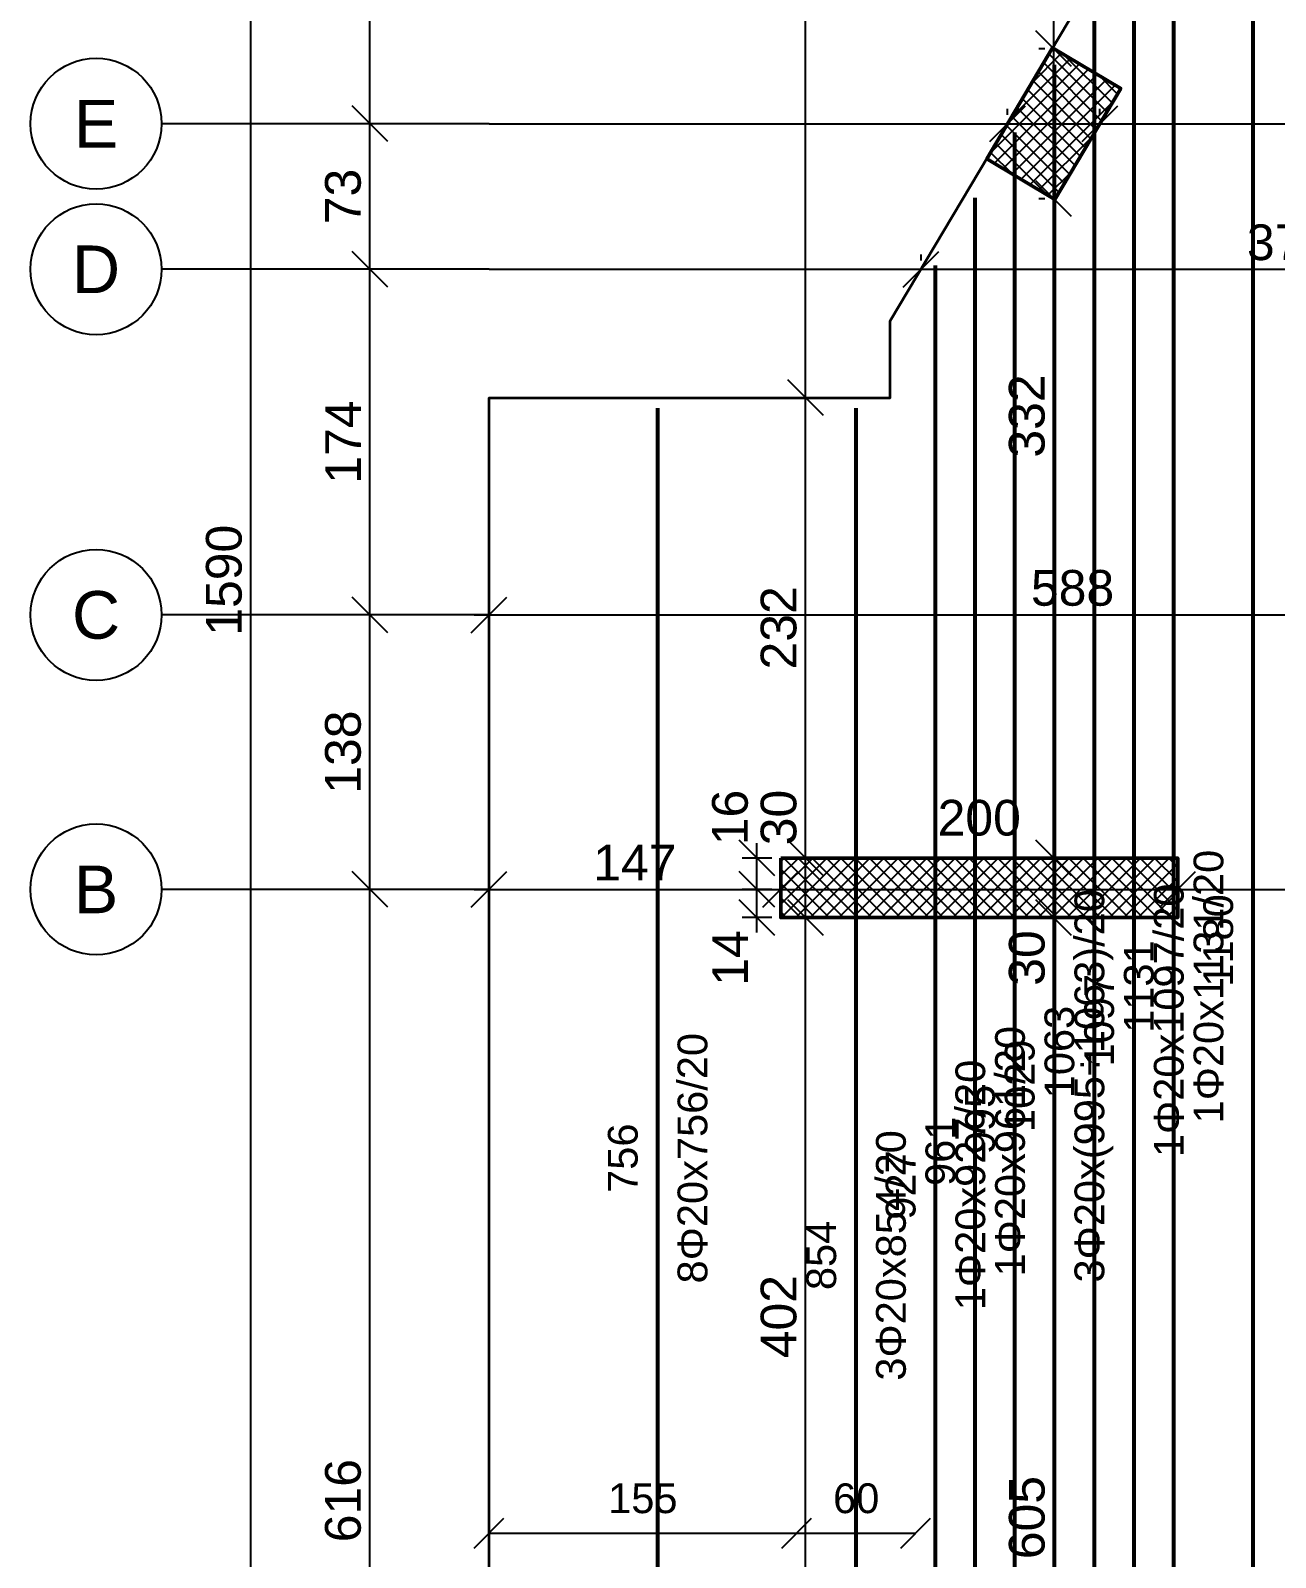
# Model space of a CAD drawing. Header units: millimetres. Extents: x -231 to 4719, y -2977 to 4533.
# Drawn here: x 2688 to 3315, y 280 to 1049 of the extents above; entities that cross this region are included whole.
import ezdxf
from ezdxf.enums import TextEntityAlignment as Align

# ---------------------------------------------------------------- set-up
doc = ezdxf.new("R2010")
doc.units = ezdxf.units.MM
for name, color, linetype, lineweight in [('COLUMN', 4, 'Continuous', 50), ('SLAB', 3, 'Continuous', 35), ('WALL', 1, 'Continuous', 50)]:
    doc.layers.add(name, color=color, linetype=linetype, lineweight=lineweight)
for name, color, linetype in [('FW_AXIS', 7, 'Continuous'), ('FW_COLUMN_HATCH', 8, 'Continuous'), ('FW_DIM', 7, 'Continuous'), ('FW_WALL_HATCH', 8, 'Continuous'), ('REB_BOT_MESH_Y', 5, 'Continuous'), ('REB_BOT_MESH_Y_RANGE', 5, 'Continuous'), ('REB_BOT_MESH_Y_TEXT', 5, 'Continuous')]:
    doc.layers.add(name, color=color, linetype=linetype)
doc.styles.add('REBAR_TXT', font='arial.ttf')
doc.styles.get("Standard").update_dxf_attribs({"font": 'arial.ttf'})
doc.dimstyles.new('FW_DIM', dxfattribs={"dimtxt": 18, "dimasz": 9, "dimexe": 7.5, "dimexo": 4.5, "dimgap": 4.5, "dimtad": 1, "dimdec": 0, "dimtxsty": 'Standard', "dimtsz": 9, "dimcen": 2.5, "dimdle": 7.5, "dimclrd": 256, "dimclre": 256, "dimclrt": 7, "dimazin": 3, "dimtfac": 1, "dimtmove": 2, "dimatfit": 3})
doc.dimstyles.new('REBAR M-200', dxfattribs={"dimtxt": 15, "dimasz": 15, "dimexe": 25, "dimexo": 12.5, "dimgap": 10, "dimtad": 1, "dimdec": 0, "dimtxsty": 'Standard', "dimblk": 'NONE', "dimcen": 50, "dimse1": 1, "dimse2": 1, "dimclrd": 6, "dimclre": 6, "dimclrt": 7, "dimazin": 3, "dimtfac": 1, "dimtmove": 2, "dimatfit": 3, "dimldrblk": 'NONE', "dimlwd": 53})
doc.dimstyles.new('REBAR RANGE', dxfattribs={"dimtxt": 15, "dimasz": 2.5, "dimexe": 0, "dimexo": 0, "dimgap": 10, "dimtad": 1, "dimdec": 0, "dimtxsty": 'Standard', "dimtsz": 7.5, "dimcen": 2.5, "dimse1": 1, "dimse2": 1, "dimclrd": 6, "dimclre": 6, "dimclrt": 7, "dimazin": 3, "dimtfac": 1, "dimtmove": 2, "dimatfit": 3, "dimlwd": 25})

# ---------------------------------------------------------------- blocks, each defined once
blk = doc.blocks.new('*D367')
at = {"color": 6, "lineweight": 53}
blk.add_line((3304.04, 1), (3304.04, 1180.5), dxfattribs=at)
at = {"layer": 'Defpoints'}
for p in [(3304.04, 1180.5), (3304.04, 1), (3304.04, 1)]:
    blk.add_point(p, dxfattribs=at)
at = {"layer": 'REB_BOT_MESH_Y', "color": 7, "insert": (3286.54, 590.75), "char_height": 15, "attachment_point": 5, "rotation": 90}
blk.add_mtext('1180', dxfattribs=at)
blk = doc.blocks.new('_NONE')
blk = doc.blocks.new('_OBLIQUE')
at = {"color": 0, "linetype": 'BYBLOCK'}
blk.add_line((-0.5, -0.5), (0.5, 0.5), dxfattribs=at)
blk = doc.blocks.new('*D389')
at = {"color": 6, "lineweight": 25}
blk.add_line((2919.04, 292), (3074.04, 292), dxfattribs=at)
at = {"layer": 'Defpoints'}
for p in [(2919.04, 292), (2919.04, 292), (3074.04, 292)]:
    blk.add_point(p, dxfattribs=at)
at = {"layer": 'REB_BOT_MESH_Y_RANGE', "color": 6, "xscale": 15, "yscale": 15}
for p in [(2919.04, 292), (3074.04, 292)]:
    blk.add_blockref('_OBLIQUE', p, dxfattribs=at)
at = {"layer": 'REB_BOT_MESH_Y_RANGE', "color": 7, "insert": (2996.54, 309.5), "char_height": 15, "attachment_point": 5}
blk.add_mtext('155', dxfattribs=at)
blk = doc.blocks.new('*D390')
at = {"color": 6, "lineweight": 53}
blk.add_line((3004.04, 103), (3004.04, 859), dxfattribs=at)
at = {"layer": 'Defpoints'}
for p in [(3004.04, 859), (3004.04, 103), (3004.04, 103)]:
    blk.add_point(p, dxfattribs=at)
at = {"layer": 'REB_BOT_MESH_Y', "color": 7, "insert": (2986.54, 481), "char_height": 15, "attachment_point": 5, "rotation": 90}
blk.add_mtext('756', dxfattribs=at)
blk = doc.blocks.new('*D394')
at = {"color": 6, "lineweight": 25}
blk.add_line((3074.04, 292), (3134.04, 292), dxfattribs=at)
at = {"layer": 'Defpoints'}
for p in [(3074.04, 292), (3074.04, 292), (3134.04, 292)]:
    blk.add_point(p, dxfattribs=at)
at = {"layer": 'REB_BOT_MESH_Y_RANGE', "color": 6, "xscale": 15, "yscale": 15}
for p in [(3074.04, 292), (3134.04, 292)]:
    blk.add_blockref('_OBLIQUE', p, dxfattribs=at)
at = {"layer": 'REB_BOT_MESH_Y_RANGE', "color": 7, "insert": (3104.04, 309.5), "char_height": 15, "attachment_point": 5}
blk.add_mtext('60', dxfattribs=at)
blk = doc.blocks.new('*D395')
at = {"color": 6, "lineweight": 53}
blk.add_line((3104.04, 5), (3104.04, 859), dxfattribs=at)
at = {"layer": 'Defpoints'}
for p in [(3104.04, 859), (3104.04, 5), (3104.04, 5)]:
    blk.add_point(p, dxfattribs=at)
at = {"layer": 'REB_BOT_MESH_Y', "color": 7, "insert": (3086.54, 432), "char_height": 15, "attachment_point": 5, "rotation": 90}
blk.add_mtext('854', dxfattribs=at)
blk = doc.blocks.new('*D397')
at = {"color": 6, "lineweight": 53}
blk.add_line((3204.04, 3), (3204.04, 1032), dxfattribs=at)
at = {"layer": 'Defpoints'}
for p in [(3204.04, 1032), (3204.04, 3), (3204.04, 3)]:
    blk.add_point(p, dxfattribs=at)
at = {"layer": 'REB_BOT_MESH_Y', "color": 7, "insert": (3186.54, 517.5), "char_height": 15, "attachment_point": 5, "rotation": 90}
blk.add_mtext('1029', dxfattribs=at)
blk = doc.blocks.new('*D398')
at = {"color": 6, "lineweight": 53}
blk.add_line((3184.04, 3), (3184.04, 998), dxfattribs=at)
at = {"layer": 'Defpoints'}
for p in [(3184.04, 998), (3184.04, 3), (3184.04, 3)]:
    blk.add_point(p, dxfattribs=at)
at = {"layer": 'REB_BOT_MESH_Y', "color": 7, "insert": (3166.54, 500.5), "char_height": 15, "attachment_point": 5, "rotation": 90}
blk.add_mtext('995', dxfattribs=at)
blk = doc.blocks.new('*D399')
at = {"color": 6, "lineweight": 53}
blk.add_line((3224.04, 3), (3224.04, 1066), dxfattribs=at)
at = {"layer": 'Defpoints'}
for p in [(3224.04, 1066), (3224.04, 3), (3224.04, 3)]:
    blk.add_point(p, dxfattribs=at)
at = {"layer": 'REB_BOT_MESH_Y', "color": 7, "insert": (3206.54, 534.5), "char_height": 15, "attachment_point": 5, "rotation": 90}
blk.add_mtext('1063', dxfattribs=at)
blk = doc.blocks.new('*D400')
at = {"color": 6, "lineweight": 53}
blk.add_line((3144.04, 4), (3144.04, 931), dxfattribs=at)
at = {"layer": 'Defpoints'}
for p in [(3144.04, 931), (3144.04, 4), (3144.04, 4)]:
    blk.add_point(p, dxfattribs=at)
at = {"layer": 'REB_BOT_MESH_Y', "color": 7, "insert": (3126.54, 467.5), "char_height": 15, "attachment_point": 5, "rotation": 90}
blk.add_mtext('927', dxfattribs=at)
blk = doc.blocks.new('*D401')
at = {"color": 6, "lineweight": 53}
blk.add_line((3164.04, 4), (3164.04, 965), dxfattribs=at)
at = {"layer": 'Defpoints'}
for p in [(3164.04, 965), (3164.04, 4), (3164.04, 4)]:
    blk.add_point(p, dxfattribs=at)
at = {"layer": 'REB_BOT_MESH_Y', "color": 7, "insert": (3146.54, 484.5), "char_height": 15, "attachment_point": 5, "rotation": 90}
blk.add_mtext('961', dxfattribs=at)
blk = doc.blocks.new('*D402')
at = {"color": 6, "lineweight": 53}
blk.add_line((3244.04, 2), (3244.04, 1099), dxfattribs=at)
at = {"layer": 'Defpoints'}
for p in [(3244.04, 1099), (3244.04, 2), (3244.04, 2)]:
    blk.add_point(p, dxfattribs=at)
at = {"layer": 'REB_BOT_MESH_Y', "color": 7, "insert": (3226.54, 550.5), "char_height": 15, "attachment_point": 5, "rotation": 90}
blk.add_mtext('1097', dxfattribs=at)
blk = doc.blocks.new('*D403')
at = {"color": 6, "lineweight": 53}
blk.add_line((3264.04, 2), (3264.04, 1133), dxfattribs=at)
at = {"layer": 'Defpoints'}
for p in [(3264.04, 1133), (3264.04, 2), (3264.04, 2)]:
    blk.add_point(p, dxfattribs=at)
at = {"layer": 'REB_BOT_MESH_Y', "color": 7, "insert": (3246.54, 567.5), "char_height": 15, "attachment_point": 5, "rotation": 90}
blk.add_mtext('1131', dxfattribs=at)
blk = doc.blocks.new('*D408')
for p, q in [((3054.04, 594.8), (3054.04, 623.98)), ((3061.54, 616.48), (3046.54, 616.48)), ((3061.54, 602.3), (3046.54, 602.3))]:
    blk.add_line(p, q)
at = {"layer": 'Defpoints'}
for p in [(3066.04, 616.48), (3054.04, 602.3), (3066.04, 602.3)]:
    blk.add_point(p, dxfattribs=at)
at = {"layer": 'FW_DIM', "xscale": 18, "yscale": 18, "rotation": 90}
for p in [(3054.04, 616.48), (3054.04, 602.3)]:
    blk.add_blockref('_OBLIQUE', p, dxfattribs=at)
at = {"layer": 'FW_DIM', "color": 7, "insert": (3040.54, 581.9), "char_height": 18, "attachment_point": 5, "rotation": 90}
blk.add_mtext('14', dxfattribs=at)
blk = doc.blocks.new('*D409')
for p, q in [((3054.04, 608.98), (3054.04, 639.8)), ((3061.54, 632.3), (3046.54, 632.3)), ((3061.54, 616.48), (3046.54, 616.48))]:
    blk.add_line(p, q)
at = {"layer": 'Defpoints'}
for p in [(3066.04, 632.3), (3054.04, 616.48), (3066.04, 616.48)]:
    blk.add_point(p, dxfattribs=at)
at = {"layer": 'FW_DIM', "xscale": 18, "yscale": 18, "rotation": 90}
for p in [(3054.04, 632.3), (3054.04, 616.48)]:
    blk.add_blockref('_OBLIQUE', p, dxfattribs=at)
at = {"layer": 'FW_DIM', "color": 7, "insert": (3040.54, 652.7), "char_height": 18, "attachment_point": 5, "rotation": 90}
blk.add_mtext('16', dxfattribs=at)
blk = doc.blocks.new('*D447')
for p, q in [((2919.04, 620.98), (2919.04, 623.98)), ((3066.04, 620.98), (3066.04, 623.98)), ((2911.54, 616.48), (3073.54, 616.48))]:
    blk.add_line(p, q)
at = {"layer": 'Defpoints'}
for p in [(2919.04, 616.48), (2919.04, 616.48), (3066.04, 616.48)]:
    blk.add_point(p, dxfattribs=at)
at = {"layer": 'FW_DIM', "xscale": 18, "yscale": 18}
for p in [(2919.04, 616.48), (3066.04, 616.48)]:
    blk.add_blockref('_OBLIQUE', p, dxfattribs=at)
at = {"layer": 'FW_DIM', "color": 7, "insert": (2992.54, 629.98), "char_height": 18, "attachment_point": 5}
blk.add_mtext('147', dxfattribs=at)
blk = doc.blocks.new('*D448')
for p, q in [((3066.04, 620.98), (3066.04, 623.98)), ((3266.04, 620.98), (3266.04, 623.98)), ((3058.54, 616.48), (3273.54, 616.48))]:
    blk.add_line(p, q)
at = {"layer": 'Defpoints'}
for p in [(3066.04, 616.48), (3066.04, 616.48), (3266.04, 616.48)]:
    blk.add_point(p, dxfattribs=at)
at = {"layer": 'FW_DIM', "xscale": 18, "yscale": 18}
for p in [(3066.04, 616.48), (3266.04, 616.48)]:
    blk.add_blockref('_OBLIQUE', p, dxfattribs=at)
at = {"layer": 'FW_DIM', "color": 7, "insert": (3166.04, 652.48), "char_height": 18, "attachment_point": 5}
blk.add_mtext('200', dxfattribs=at)
blk = doc.blocks.new('*D449')
for p, q in [((3266.04, 620.98), (3266.04, 623.98)), ((3717.24, 620.98), (3717.24, 623.98)), ((3258.54, 616.48), (3724.74, 616.48))]:
    blk.add_line(p, q)
at = {"layer": 'Defpoints'}
for p in [(3266.04, 616.48), (3266.04, 616.48), (3717.24, 616.48)]:
    blk.add_point(p, dxfattribs=at)
at = {"layer": 'FW_DIM', "xscale": 18, "yscale": 18}
for p in [(3266.04, 616.48), (3717.24, 616.48)]:
    blk.add_blockref('_OBLIQUE', p, dxfattribs=at)
at = {"layer": 'FW_DIM', "color": 7, "insert": (3491.64, 629.98), "char_height": 18, "attachment_point": 5}
blk.add_mtext('451', dxfattribs=at)
blk = doc.blocks.new('*D455')
for p, q in [((2919.04, 759.33), (2919.04, 762.33)), ((3507.05, 759.33), (3507.05, 762.33)), ((2911.54, 754.83), (3514.55, 754.83))]:
    blk.add_line(p, q)
at = {"layer": 'Defpoints'}
for p in [(2919.04, 754.83), (2919.04, 754.83), (3507.05, 754.83)]:
    blk.add_point(p, dxfattribs=at)
at = {"layer": 'FW_DIM', "xscale": 18, "yscale": 18}
for p in [(2919.04, 754.83), (3507.05, 754.83)]:
    blk.add_blockref('_OBLIQUE', p, dxfattribs=at)
at = {"layer": 'FW_DIM', "color": 7, "insert": (3213.05, 768.33), "char_height": 18, "attachment_point": 5}
blk.add_mtext('588', dxfattribs=at)
blk = doc.blocks.new('*D459')
for p, q in [((3136.71, 933.51), (3136.71, 936.51)), ((3507.05, 933.51), (3507.05, 936.51)), ((3129.21, 929.01), (3514.55, 929.01))]:
    blk.add_line(p, q)
at = {"layer": 'Defpoints'}
for p in [(3136.71, 929.01), (3136.71, 929.01), (3507.05, 929.01)]:
    blk.add_point(p, dxfattribs=at)
at = {"layer": 'FW_DIM', "xscale": 18, "yscale": 18}
for p in [(3136.71, 929.01), (3507.05, 929.01)]:
    blk.add_blockref('_OBLIQUE', p, dxfattribs=at)
at = {"layer": 'FW_DIM', "color": 7, "insert": (3321.88, 942.51), "char_height": 18, "attachment_point": 5}
blk.add_mtext('370', dxfattribs=at)
blk = doc.blocks.new('*D465')
for p, q in [((3180.33, 1006.9), (3180.33, 1009.9)), ((3226.85, 1006.9), (3226.85, 1009.9)), ((3172.83, 1002.4), (3234.35, 1002.4))]:
    blk.add_line(p, q)
at = {"layer": 'Defpoints'}
for p in [(3180.33, 1002.4), (3180.33, 1002.4), (3226.85, 1002.4)]:
    blk.add_point(p, dxfattribs=at)
at = {"layer": 'FW_DIM', "xscale": 18, "yscale": 18}
for p in [(3180.33, 1002.4), (3226.85, 1002.4)]:
    blk.add_blockref('_OBLIQUE', p, dxfattribs=at)
blk = doc.blocks.new('*D466')
for p, q in [((3226.85, 1006.9), (3226.85, 1009.9)), ((4488.03, 1006.9), (4488.03, 1009.9)), ((3219.35, 1002.4), (4495.53, 1002.4))]:
    blk.add_line(p, q)
at = {"layer": 'Defpoints'}
for p in [(3226.85, 1002.4), (3226.85, 1002.4), (4488.03, 1002.4)]:
    blk.add_point(p, dxfattribs=at)
at = {"layer": 'FW_DIM', "xscale": 18, "yscale": 18}
for p in [(3226.85, 1002.4), (4488.03, 1002.4)]:
    blk.add_blockref('_OBLIQUE', p, dxfattribs=at)
at = {"layer": 'FW_DIM', "color": 7, "insert": (3857.44, 1015.9), "char_height": 18, "attachment_point": 5}
blk.add_mtext('1261', dxfattribs=at)
blk = doc.blocks.new('*D476')
for p, q in [((3078.54, 192.5), (3078.54, 609.8)), ((3074.04, 602.3), (3071.04, 602.3)), ((3074.04, 200), (3071.04, 200))]:
    blk.add_line(p, q)
at = {"layer": 'Defpoints'}
for p in [(3078.54, 602.3), (3078.54, 200), (3078.54, 200)]:
    blk.add_point(p, dxfattribs=at)
at = {"layer": 'FW_DIM', "xscale": 18, "yscale": 18, "rotation": 90}
for p in [(3078.54, 602.3), (3078.54, 200)]:
    blk.add_blockref('_OBLIQUE', p, dxfattribs=at)
at = {"layer": 'FW_DIM', "color": 7, "insert": (3065.04, 401.15), "char_height": 18, "attachment_point": 5, "rotation": 90}
blk.add_mtext('402', dxfattribs=at)
blk = doc.blocks.new('*D477')
for p, q in [((3078.54, 594.8), (3078.54, 639.8)), ((3074.04, 632.3), (3071.04, 632.3)), ((3074.04, 602.3), (3071.04, 602.3))]:
    blk.add_line(p, q)
at = {"layer": 'Defpoints'}
for p in [(3078.54, 632.3), (3078.54, 602.3), (3078.54, 602.3)]:
    blk.add_point(p, dxfattribs=at)
at = {"layer": 'FW_DIM', "xscale": 18, "yscale": 18, "rotation": 90}
for p in [(3078.54, 632.3), (3078.54, 602.3)]:
    blk.add_blockref('_OBLIQUE', p, dxfattribs=at)
at = {"layer": 'FW_DIM', "color": 7, "insert": (3065.04, 652.7), "char_height": 18, "attachment_point": 5, "rotation": 90}
blk.add_mtext('30', dxfattribs=at)
blk = doc.blocks.new('*D478')
for p, q in [((3078.54, 624.8), (3078.54, 871.79)), ((3074.04, 864.29), (3071.04, 864.29)), ((3074.04, 632.3), (3071.04, 632.3))]:
    blk.add_line(p, q)
at = {"layer": 'Defpoints'}
for p in [(3078.54, 864.29), (3078.54, 632.3), (3078.54, 632.3)]:
    blk.add_point(p, dxfattribs=at)
at = {"layer": 'FW_DIM', "xscale": 18, "yscale": 18, "rotation": 90}
for p in [(3078.54, 864.29), (3078.54, 632.3)]:
    blk.add_blockref('_OBLIQUE', p, dxfattribs=at)
at = {"layer": 'FW_DIM', "color": 7, "insert": (3065.04, 748.3), "char_height": 18, "attachment_point": 5, "rotation": 90}
blk.add_mtext('232', dxfattribs=at)
blk = doc.blocks.new('*D479')
for p, q in [((3203.6, -10.06), (3203.6, 609.8)), ((3199.1, 602.3), (3196.1, 602.3)), ((3199.1, -2.56), (3196.1, -2.56))]:
    blk.add_line(p, q)
at = {"layer": 'Defpoints'}
for p in [(3203.6, 602.3), (3203.6, -2.56), (3203.6, -2.56)]:
    blk.add_point(p, dxfattribs=at)
at = {"layer": 'FW_DIM', "xscale": 18, "yscale": 18, "rotation": 90}
for p in [(3203.6, 602.3), (3203.6, -2.56)]:
    blk.add_blockref('_OBLIQUE', p, dxfattribs=at)
at = {"layer": 'FW_DIM', "color": 7, "insert": (3190.1, 299.87), "char_height": 18, "attachment_point": 5, "rotation": 90}
blk.add_mtext('605', dxfattribs=at)
blk = doc.blocks.new('*D480')
for p, q in [((3203.6, 594.8), (3203.6, 639.8)), ((3199.1, 632.3), (3196.1, 632.3)), ((3199.1, 602.3), (3196.1, 602.3))]:
    blk.add_line(p, q)
at = {"layer": 'Defpoints'}
for p in [(3203.6, 632.3), (3203.6, 602.3), (3203.6, 602.3)]:
    blk.add_point(p, dxfattribs=at)
at = {"layer": 'FW_DIM', "xscale": 18, "yscale": 18, "rotation": 90}
for p in [(3203.6, 632.3), (3203.6, 602.3)]:
    blk.add_blockref('_OBLIQUE', p, dxfattribs=at)
at = {"layer": 'FW_DIM', "color": 7, "insert": (3190.1, 581.9), "char_height": 18, "attachment_point": 5, "rotation": 90}
blk.add_mtext('30', dxfattribs=at)
blk = doc.blocks.new('*D481')
for p, q in [((3203.6, 624.8), (3203.6, 972.11)), ((3199.1, 964.61), (3196.1, 964.61)), ((3199.1, 632.3), (3196.1, 632.3))]:
    blk.add_line(p, q)
at = {"layer": 'Defpoints'}
for p in [(3203.6, 964.61), (3203.6, 632.3), (3203.6, 632.3)]:
    blk.add_point(p, dxfattribs=at)
at = {"layer": 'FW_DIM', "xscale": 18, "yscale": 18, "rotation": 90}
for p in [(3203.6, 964.61), (3203.6, 632.3)]:
    blk.add_blockref('_OBLIQUE', p, dxfattribs=at)
at = {"layer": 'FW_DIM', "color": 7, "insert": (3190.1, 855.08), "char_height": 18, "attachment_point": 5, "rotation": 90}
blk.add_mtext('332', dxfattribs=at)
blk = doc.blocks.new('*D482')
for p, q in [((3203.6, 957.11), (3203.6, 1047.7)), ((3199.1, 1040.2), (3196.1, 1040.2)), ((3199.1, 964.61), (3196.1, 964.61))]:
    blk.add_line(p, q)
at = {"layer": 'Defpoints'}
for p in [(3203.6, 1040.2), (3203.6, 964.61), (3203.6, 964.61)]:
    blk.add_point(p, dxfattribs=at)
at = {"layer": 'FW_DIM', "xscale": 18, "yscale": 18, "rotation": 90}
for p in [(3203.6, 1040.2), (3203.6, 964.61)]:
    blk.add_blockref('_OBLIQUE', p, dxfattribs=at)
blk = doc.blocks.new('*D531')
for p, q in [((2859.04, -7.2), (2859.04, 624)), ((2914.54, 616.5), (2851.54, 616.5)), ((2914.54, 0.3), (2851.54, 0.3))]:
    blk.add_line(p, q)
at = {"layer": 'Defpoints'}
for p in [(2919.04, 616.5), (2859.04, 0.3), (2919.04, 0.3)]:
    blk.add_point(p, dxfattribs=at)
at = {"layer": 'FW_DIM', "xscale": 18, "yscale": 18, "rotation": 90}
for p in [(2859.04, 616.5), (2859.04, 0.3)]:
    blk.add_blockref('_OBLIQUE', p, dxfattribs=at)
at = {"layer": 'FW_DIM', "color": 7, "insert": (2845.54, 308.4), "char_height": 18, "attachment_point": 5, "rotation": 90}
blk.add_mtext('616', dxfattribs=at)
blk = doc.blocks.new('*D532')
for p, q in [((2859.04, 609), (2859.04, 762.3)), ((2914.54, 754.8), (2851.54, 754.8)), ((2914.54, 616.5), (2851.54, 616.5))]:
    blk.add_line(p, q)
at = {"layer": 'Defpoints'}
for p in [(2919.04, 754.8), (2859.04, 616.5), (2919.04, 616.5)]:
    blk.add_point(p, dxfattribs=at)
at = {"layer": 'FW_DIM', "xscale": 18, "yscale": 18, "rotation": 90}
for p in [(2859.04, 754.8), (2859.04, 616.5)]:
    blk.add_blockref('_OBLIQUE', p, dxfattribs=at)
at = {"layer": 'FW_DIM', "color": 7, "insert": (2845.54, 685.65), "char_height": 18, "attachment_point": 5, "rotation": 90}
blk.add_mtext('138', dxfattribs=at)
blk = doc.blocks.new('*D533')
for p, q in [((2859.04, 747.3), (2859.04, 936.5)), ((2914.54, 929), (2851.54, 929)), ((2914.54, 754.8), (2851.54, 754.8))]:
    blk.add_line(p, q)
at = {"layer": 'Defpoints'}
for p in [(2919.04, 929), (2859.04, 754.8), (2919.04, 754.8)]:
    blk.add_point(p, dxfattribs=at)
at = {"layer": 'FW_DIM', "xscale": 18, "yscale": 18, "rotation": 90}
for p in [(2859.04, 929), (2859.04, 754.8)]:
    blk.add_blockref('_OBLIQUE', p, dxfattribs=at)
at = {"layer": 'FW_DIM', "color": 7, "insert": (2845.54, 841.9), "char_height": 18, "attachment_point": 5, "rotation": 90}
blk.add_mtext('174', dxfattribs=at)
blk = doc.blocks.new('*D534')
for p, q in [((2859.04, 921.5), (2859.04, 1009.9)), ((2914.54, 1002.4), (2851.54, 1002.4)), ((2914.54, 929), (2851.54, 929))]:
    blk.add_line(p, q)
at = {"layer": 'Defpoints'}
for p in [(2919.04, 1002.4), (2859.04, 929), (2919.04, 929)]:
    blk.add_point(p, dxfattribs=at)
at = {"layer": 'FW_DIM', "xscale": 18, "yscale": 18, "rotation": 90}
for p in [(2859.04, 1002.4), (2859.04, 929)]:
    blk.add_blockref('_OBLIQUE', p, dxfattribs=at)
at = {"layer": 'FW_DIM', "color": 7, "insert": (2845.54, 965.7), "char_height": 18, "attachment_point": 5, "rotation": 90}
blk.add_mtext('73', dxfattribs=at)
blk = doc.blocks.new('*D535')
for p, q in [((2859.04, 994.9), (2859.04, 1242.3)), ((2914.54, 1234.8), (2851.54, 1234.8)), ((2914.54, 1002.4), (2851.54, 1002.4))]:
    blk.add_line(p, q)
at = {"layer": 'Defpoints'}
for p in [(2919.04, 1234.8), (2859.04, 1002.4), (2919.04, 1002.4)]:
    blk.add_point(p, dxfattribs=at)
at = {"layer": 'FW_DIM', "xscale": 18, "yscale": 18, "rotation": 90}
for p in [(2859.04, 1234.8), (2859.04, 1002.4)]:
    blk.add_blockref('_OBLIQUE', p, dxfattribs=at)
at = {"layer": 'FW_DIM', "color": 7, "insert": (2845.54, 1118.6), "char_height": 18, "attachment_point": 5, "rotation": 90}
blk.add_mtext('232', dxfattribs=at)
blk = doc.blocks.new('*D546')
for p, q in [((2799.04, -30.2), (2799.04, 1574.79)), ((2914.54, 1567.29), (2791.54, 1567.29)), ((2914.54, -22.7), (2791.54, -22.7))]:
    blk.add_line(p, q)
at = {"layer": 'Defpoints'}
for p in [(2919.04, 1567.29), (2799.04, -22.7), (2919.04, -22.7)]:
    blk.add_point(p, dxfattribs=at)
at = {"layer": 'FW_DIM', "xscale": 18, "yscale": 18, "rotation": 90}
for p in [(2799.04, 1567.29), (2799.04, -22.7)]:
    blk.add_blockref('_OBLIQUE', p, dxfattribs=at)
at = {"layer": 'FW_DIM', "color": 7, "insert": (2785.54, 772.3), "char_height": 18, "attachment_point": 5, "rotation": 90}
blk.add_mtext('1590', dxfattribs=at)

msp = doc.modelspace()

# ---------------------------------------------------------------- hatches: boundary and pattern name
at = {"layer": 'FW_COLUMN_HATCH'}
h = msp.add_hatch(dxfattribs=at)
h.set_pattern_fill('ANSI37', scale=1.6)
h.paths.add_polyline_path([(3169.81, 984.67), (3203, 1040.55), (3237.38, 1020.14), (3204.19, 964.26), (3169.81, 984.67)])
at = {"layer": 'FW_WALL_HATCH'}
h = msp.add_hatch(dxfattribs=at)
h.set_pattern_fill('ANSI37', scale=1.6)
h.paths.add_polyline_path([(3066.04, 602.3), (3066.04, 632.3), (3266.04, 632.3), (3266.04, 602.3), (3066.04, 602.3)])

# ---------------------------------------------------------------- linework, layer by layer
at = {"layer": 'COLUMN'}
msp.add_lwpolyline([(3169.81, 984.68), (3204.19, 964.26), (3237.38, 1020.14), (3203, 1040.55), (3169.81, 984.67)], dxfattribs=at)
at = {"layer": 'FW_AXIS', "color": 8}
for p, q in [((3078.54, -22.7), (3078.54, 1567.29)), ((3203.6, -22.7), (3203.6, 1567.29)), ((2919.04, 1002.4), (4488.08, 1002.4)), ((2919.04, 929.01), (4488.08, 929.01)), ((2919.04, 754.83), (4488.08, 754.83)), ((2919.04, 616.48), (4488.08, 616.48))]:
    msp.add_line(p, q, dxfattribs=at)
at = {"layer": 'FW_AXIS', "linetype": 'CONTINUOUS'}
for p, q in [((2919.04, 1002.4), (2754.04, 1002.4)), ((2919.04, 929.01), (2754.04, 929.01)), ((2919.04, 754.83), (2754.04, 754.83)), ((2919.04, 616.48), (2754.04, 616.48))]:
    msp.add_line(p, q, dxfattribs=at)
at = {"layer": 'FW_AXIS'}
for centre in [(2721.04, 1002.4), (2721.04, 929.01), (2721.04, 754.83), (2721.04, 616.48)]:
    msp.add_circle(centre, 33, dxfattribs=at)
at = {"layer": 'SLAB'}
msp.add_lwpolyline([(3386.03, 1567.29), (4286.04, 1567.16), (4286.03, 1469.29), (4488.03, 1469.29), (4488.03, 965.31), (4286.04, 965.31), (4286.04, 579.33), (4488.08, 579.33), (4488.08, 75.3), (4286.04, 75.3), (4286.04, -22.7), (3066.04, 0), (3066.04, 97.95), (2919.04, 97.95), (2919.04, 864.29), (3121.24, 864.29), (3121.24, 902.97), (3273.95, 1159.94), (3184.05, 1159.94), (3184.05, 1469.19), (3386.03, 1469.19), (3386.03, 1567.29)], dxfattribs=at)
at = {"layer": 'WALL'}
msp.add_lwpolyline([(3066.04, 632.3), (3266.04, 632.3), (3266.04, 602.3), (3066.04, 602.3)], close=True, dxfattribs=at)

# ---------------------------------------------------------------- texts
at = {"layer": 'FW_AXIS', "color": 7, "style": 'REBAR_TXT'}
for s, p in [('E', (2721.04, 1002.4)), ('D', (2721.04, 929.01)), ('C', (2721.04, 754.83)), ('B', (2721.04, 616.48))]:
    msp.add_text(s, height=24, dxfattribs=at).set_placement(p, align=Align.MIDDLE_CENTER)
at = {"layer": 'REB_BOT_MESH_Y_TEXT', "color": 7, "style": 'REBAR_TXT'}
for s, p in [('1Φ20x1131/20', (3274.04, 567.5)), ('3Φ20x(995÷1063)/20', (3214.04, 517.5)), ('1Φ20x1097/20', (3254.04, 550.5)), ('1Φ20x961/20', (3174.04, 484.5)), ('8Φ20x756/20', (3014.04, 481)), ('1Φ20x927/20', (3154.04, 467.5)), ('3Φ20x854/20', (3114.04, 432))]:
    msp.add_text(s, height=15, rotation=90, dxfattribs=at).set_placement(p, align=Align.TOP_CENTER)

# ---------------------------------------------------------------- dimensions: what is measured, and where the dimension line sits
at = {"layer": 'FW_DIM'}
for base, p1, p2, picture, middle in [((2799.04, -22.7), (2919.04, -22.7), (2919.04, 1567.29), '*D546', (2785.54, 772.3)), ((2859.04, 1002.4), (2919.04, 1002.4), (2919.04, 1234.8), '*D535', (2845.54, 1118.6)), ((2859.04, 929), (2919.04, 929), (2919.04, 1002.4), '*D534', (2845.54, 965.7)), ((2859.04, 754.8), (2919.04, 754.8), (2919.04, 929), '*D533', (2845.54, 841.9)), ((2859.04, 616.5), (2919.04, 616.5), (2919.04, 754.8), '*D532', (2845.54, 685.65)), ((2859.04, 0.3), (2919.04, 0.3), (2919.04, 616.5), '*D531', (2845.54, 308.4))]:
    dim = msp.add_linear_dim(base=base, p1=p1, p2=p2, angle=90, dimstyle='FW_DIM', dxfattribs=at)
    dim.commit()
    dim.dimension.update_dxf_attribs({"geometry": picture, "text_midpoint": middle})
for base, p1, p2, text, picture, middle in [((3203.6, 964.61), (3203.6, 964.61), (3203.6, 1040.2), ' ', '*D482', (3203.6, 1002.4)), ((3203.6, 632.3), (3203.6, 632.3), (3203.6, 964.61), '332', '*D481', (3190.1, 855.08)), ((3078.54, 632.3), (3078.54, 632.3), (3078.54, 864.29), '232', '*D478', (3065.04, 748.3)), ((3054.04, 616.48), (3066.04, 616.48), (3066.04, 632.3), '16', '*D409', (3040.54, 652.7)), ((3078.54, 602.3), (3078.54, 602.3), (3078.54, 632.3), '30', '*D477', (3065.04, 652.7)), ((3203.6, 602.3), (3203.6, 602.3), (3203.6, 632.3), '30', '*D480', (3190.1, 581.9)), ((3054.04, 602.3), (3066.04, 602.3), (3066.04, 616.48), '14', '*D408', (3040.54, 581.9)), ((3078.54, 200), (3078.54, 200), (3078.54, 602.3), '402', '*D476', (3065.04, 401.15)), ((3203.6, -2.56), (3203.6, -2.56), (3203.6, 602.3), '605', '*D479', (3190.1, 299.87))]:
    dim = msp.add_linear_dim(base=base, p1=p1, p2=p2, angle=90, text=text, dimstyle='FW_DIM', override={"dimtmove": 2}, dxfattribs=at)
    dim.commit()
    dim.dimension.update_dxf_attribs({"geometry": picture, "text_midpoint": middle, "dimtype": 160})
for base, p1, p2, text, picture, middle in [((3226.85, 1002.4), (3226.85, 1002.4), (4488.03, 1002.4), '1261', '*D466', (3857.44, 1015.9)), ((3180.33, 1002.4), (3180.33, 1002.4), (3226.85, 1002.4), ' ', '*D465', (3203.59, 1002.4)), ((3136.71, 929.01), (3136.71, 929.01), (3507.05, 929.01), '370', '*D459', (3321.88, 942.51)), ((2919.04, 754.83), (2919.04, 754.83), (3507.05, 754.83), '588', '*D455', (3213.05, 768.33)), ((3066.04, 616.48), (3066.04, 616.48), (3266.04, 616.48), '200', '*D448', (3166.04, 652.48)), ((2919.04, 616.48), (2919.04, 616.48), (3066.04, 616.48), '147', '*D447', (2992.54, 629.98)), ((3266.04, 616.48), (3266.04, 616.48), (3717.24, 616.48), '451', '*D449', (3491.64, 629.98))]:
    dim = msp.add_linear_dim(base=base, p1=p1, p2=p2, text=text, dimstyle='FW_DIM', override={"dimtmove": 2}, dxfattribs=at)
    dim.commit()
    dim.dimension.update_dxf_attribs({"geometry": picture, "text_midpoint": middle, "dimtype": 160})
at = {"layer": 'REB_BOT_MESH_Y'}
for base, p1, p2, picture, middle in [((3304.0398754, 1), (3304.0398754, 1), (3304.0398754, 1180.5), '*D367', (3286.5398754, 590.75)), ((3264.04, 2), (3264.04, 2), (3264.04, 1133), '*D403', (3246.54, 567.5)), ((3244.04, 2), (3244.04, 2), (3244.04, 1099), '*D402', (3226.54, 550.5)), ((3224.04, 3), (3224.04, 3), (3224.04, 1066), '*D399', (3206.54, 534.5)), ((3204.04, 3), (3204.04, 3), (3204.04, 1032), '*D397', (3186.54, 517.5)), ((3184.04, 3), (3184.04, 3), (3184.04, 998), '*D398', (3166.54, 500.5)), ((3164.04, 4), (3164.04, 4), (3164.04, 965), '*D401', (3146.54, 484.5)), ((3144.04, 4), (3144.04, 4), (3144.04, 931), '*D400', (3126.54, 467.5)), ((3004.04, 103), (3004.04, 103), (3004.04, 859), '*D390', (2986.54, 481)), ((3104.04, 5), (3104.04, 5), (3104.04, 859), '*D395', (3086.54, 432))]:
    dim = msp.add_linear_dim(base=base, p1=p1, p2=p2, angle=90, dimstyle='REBAR M-200', dxfattribs=at)
    dim.commit()
    dim.dimension.update_dxf_attribs({"geometry": picture, "text_midpoint": middle})
at = {"layer": 'REB_BOT_MESH_Y_RANGE'}
for base, p1, p2, picture, middle in [((2919.04, 292), (2919.04, 292), (3074.04, 292), '*D389', (2996.54, 309.5)), ((3074.04, 292), (3074.04, 292), (3134.04, 292), '*D394', (3104.04, 309.5))]:
    dim = msp.add_linear_dim(base=base, p1=p1, p2=p2, dimstyle='REBAR RANGE', dxfattribs=at)
    dim.commit()
    dim.dimension.update_dxf_attribs({"geometry": picture, "text_midpoint": middle})

doc.saveas('drawing.dxf')
